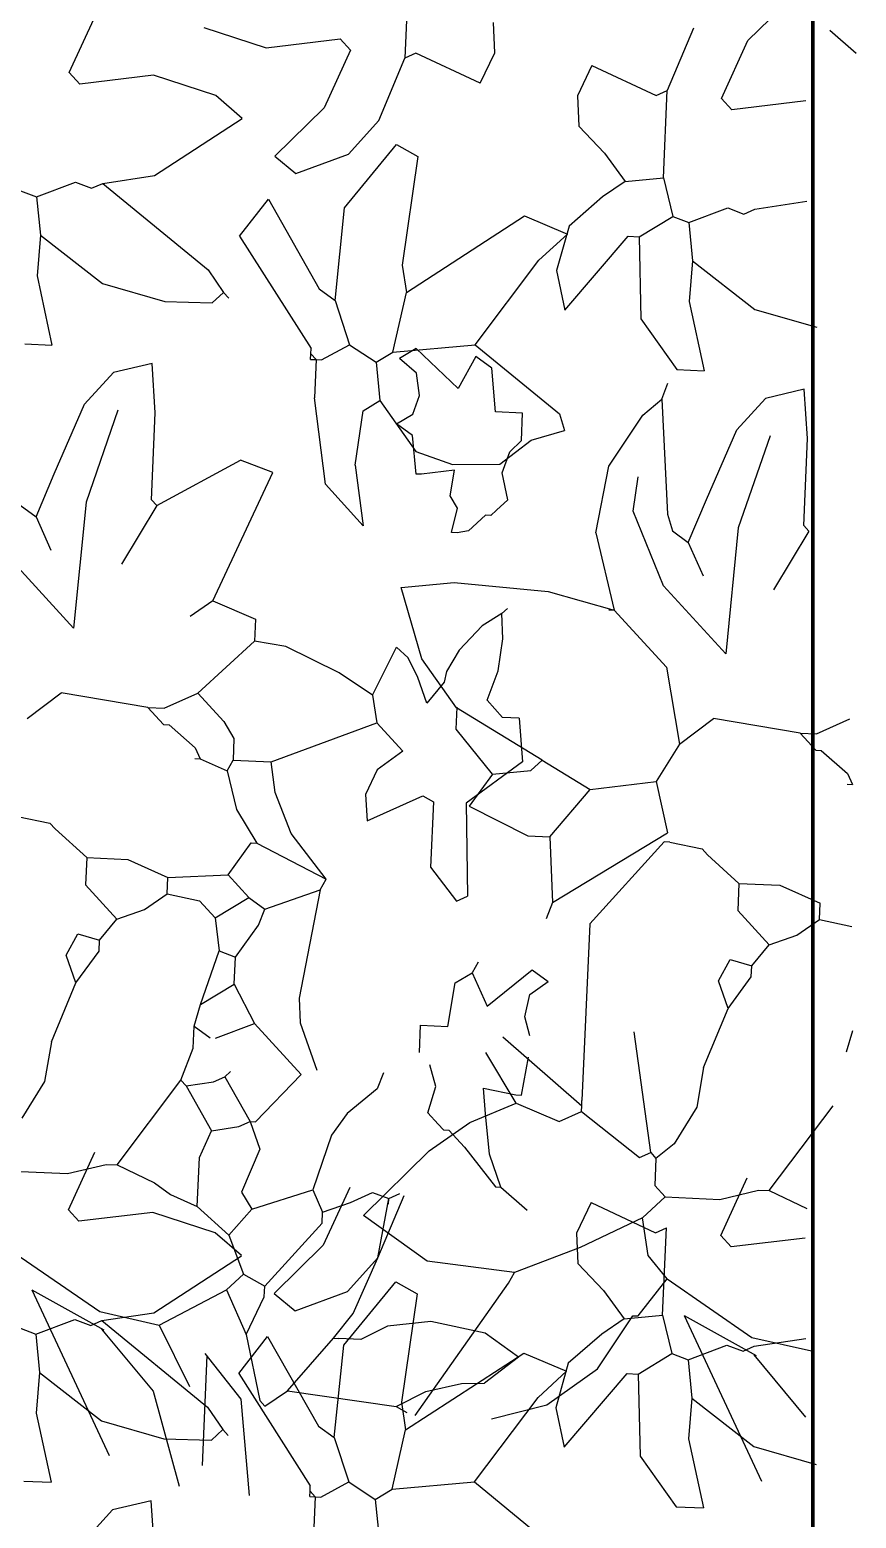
# Model space of a CAD drawing. Header units: inches. Extents: x 2013 to 15569, y -2551 to 2524.
# Drawn here: x 5213.3 to 5261.6, y 812.6 to 899.5 of the extents above; entities that cross this region are included whole.
import ezdxf

# ---------------------------------------------------------------- set-up
doc = ezdxf.new("R2010")
doc.units = ezdxf.units.IN
doc.header["$MEASUREMENT"] = 0
doc.layers.add('A-FLOR-FTPT', color=6, linetype='Continuous', lineweight=70)
doc.layers.add('VERDE_siepe', color=96, linetype='Continuous')

msp = doc.modelspace()

# ---------------------------------------------------------------- linework, layer by layer
at = {"layer": 'A-FLOR-FTPT'}
msp.add_line((5259.046, 704.148), (5259.046, 999.638), dxfattribs=at)
at = {"layer": 'VERDE_siepe'}
for p, q in [((5235.433, 902.975), (5235.211, 897.878)), ((5255.26, 898.899), (5258.136, 901.72)), ((5215.611, 897.03), (5217.155, 900.401)), ((5223.478, 899.666), (5227.116, 898.483)), ((5240.463, 898.194), (5240.387, 899.956)), ((5252.067, 899.625), (5250.544, 895.985)), ((5260.046, 899.508), (5261.583, 898.164)), ((5227.116, 898.483), (5231.43, 899.001)), ((5232.038, 898.335), (5231.43, 899.001)), ((5253.716, 895.528), (5255.26, 898.899)), ((5232.039, 898.335), (5230.495, 894.964)), ((5233.688, 894.239), (5235.211, 897.878)), ((5235.862, 898.169), (5235.211, 897.878)), ((5239.616, 896.408), (5235.862, 898.169)), ((5239.616, 896.408), (5240.463, 898.194)), ((5215.612, 897.03), (5216.22, 896.365)), ((5220.534, 896.882), (5216.22, 896.365)), ((5224.172, 895.699), (5220.534, 896.882)), ((5246.139, 897.455), (5245.292, 895.669)), ((5246.139, 897.455), (5249.893, 895.695)), ((5249.893, 895.695), (5250.544, 895.985)), ((5250.322, 890.888), (5250.544, 895.985)), ((5225.709, 894.356), (5224.172, 895.699)), ((5245.292, 895.669), (5245.368, 893.907)), ((5253.717, 895.528), (5254.325, 894.863)), ((5258.639, 895.38), (5254.325, 894.863)), ((5220.585, 891.017), (5225.71, 894.355)), ((5230.495, 894.964), (5227.619, 892.143)), ((5231.912, 892.264), (5233.688, 894.239)), ((5245.368, 893.907), (5246.873, 892.315)), ((5231.691, 889.124), (5234.725, 892.822)), ((5234.725, 892.822), (5235.971, 892.13)), ((5227.619, 892.143), (5228.851, 891.132)), ((5228.851, 891.132), (5231.912, 892.264)), ((5235.971, 892.13), (5235.057, 885.786)), ((5246.873, 892.315), (5248.078, 890.667)), ((5217.564, 890.561), (5220.585, 891.017)), ((5248.078, 890.667), (5246.762, 889.767)), ((5248.078, 890.667), (5250.322, 890.888)), ((5250.322, 890.888), (5250.862, 888.63)), ((5212.757, 890.132), (5213.699, 889.771)), ((5213.699, 889.771), (5215.97, 890.63)), ((5215.97, 890.63), (5216.912, 890.27)), ((5216.912, 890.27), (5217.564, 890.56)), ((5217.564, 890.56), (5223.728, 885.503)), ((5213.699, 889.771), (5213.92, 887.527)), ((5225.554, 887.477), (5227.244, 889.638)), ((5227.244, 889.638), (5230.208, 884.401)), ((5231.136, 883.722), (5231.691, 889.124)), ((5246.762, 889.767), (5244.807, 888.068)), ((5251.804, 888.269), (5254.075, 889.128)), ((5254.075, 889.128), (5255.017, 888.768)), ((5255.017, 888.768), (5255.669, 889.059)), ((5255.669, 889.059), (5258.69, 889.515)), ((5235.306, 884.178), (5242.205, 888.666)), ((5242.205, 888.666), (5244.712, 887.599)), ((5244.807, 888.068), (5244.079, 885.461)), ((5248.895, 887.439), (5250.862, 888.63)), ((5250.862, 888.63), (5251.804, 888.269)), ((5251.804, 888.269), (5252.025, 886.026)), ((5213.92, 887.527), (5213.727, 885.159)), ((5213.92, 887.527), (5217.546, 884.7)), ((5225.554, 887.477), (5229.736, 880.911)), ((5243.05, 886.076), (5244.712, 887.599)), ((5244.559, 883.159), (5248.257, 887.466)), ((5248.257, 887.466), (5248.895, 887.439)), ((5248.895, 887.439), (5249.005, 882.646)), ((5223.728, 885.503), (5224.628, 884.188)), ((5235.057, 885.786), (5235.306, 884.178)), ((5239.322, 881.13), (5243.05, 886.076)), ((5244.079, 885.461), (5244.559, 883.159)), ((5252.025, 886.025), (5251.832, 883.657)), ((5252.025, 886.025), (5255.651, 883.198)), ((5213.727, 885.159), (5214.598, 881.113)), ((5217.546, 884.7), (5221.186, 883.661)), ((5223.963, 883.578), (5224.628, 884.188)), ((5224.628, 884.188), (5224.932, 883.856)), ((5230.208, 884.401), (5231.136, 883.722)), ((5231.136, 883.722), (5231.981, 881.132)), ((5234.515, 880.702), (5235.306, 884.178)), ((5221.186, 883.661), (5223.963, 883.578)), ((5251.832, 883.657), (5252.703, 879.611)), ((5255.651, 883.198), (5259.291, 882.16)), ((5249.005, 882.646), (5251.11, 879.681)), ((5213.005, 881.183), (5214.598, 881.113)), ((5230.346, 880.245), (5231.981, 881.132)), ((5231.981, 881.132), (5233.532, 880.106)), ((5234.515, 880.702), (5239.322, 881.13)), ((5239.322, 881.13), (5244.254, 877.085)), ((5229.709, 880.273), (5229.722, 880.591)), ((5229.709, 880.273), (5230.028, 880.259)), ((5229.722, 880.591), (5229.736, 880.911)), ((5229.722, 880.591), (5230.028, 880.259)), ((5230.028, 880.259), (5229.931, 878.029)), ((5230.028, 880.259), (5230.346, 880.245)), ((5233.532, 880.106), (5234.515, 880.702)), ((5235.876, 880.917), (5234.892, 880.323)), ((5235.898, 879.47), (5234.892, 880.323)), ((5238.328, 878.576), (5235.876, 880.917)), ((5239.367, 880.446), (5238.328, 878.576)), ((5240.295, 879.767), (5239.367, 880.446)), ((5216.507, 877.657), (5218.183, 879.499)), ((5220.442, 880.038), (5218.183, 879.499)), ((5220.635, 877.157), (5220.442, 880.038)), ((5233.532, 880.106), (5233.754, 877.862)), ((5236.069, 878.154), (5235.898, 879.47)), ((5240.502, 877.205), (5240.295, 879.767)), ((5251.11, 879.681), (5252.703, 879.611)), ((5250.221, 877.942), (5250.581, 878.884)), ((5258.547, 878.536), (5256.288, 877.997)), ((5258.74, 875.655), (5258.547, 878.536)), ((5214.733, 873.584), (5216.507, 877.657)), ((5230.574, 872.981), (5229.931, 878.029)), ((5232.77, 877.267), (5233.754, 877.862)), ((5233.754, 877.862), (5235.859, 874.898)), ((5235.68, 877.081), (5236.069, 878.154)), ((5249.111, 877.023), (5250.221, 877.942)), ((5250.221, 877.942), (5250.567, 871.223)), ((5254.612, 876.155), (5256.288, 877.997)), ((5218.453, 877.306), (5216.586, 871.933)), ((5220.413, 872.06), (5220.635, 877.157)), ((5232.312, 874.095), (5232.77, 877.267)), ((5234.726, 876.499), (5235.68, 877.081)), ((5242.095, 877.136), (5240.502, 877.205)), ((5242.026, 875.542), (5242.095, 877.136)), ((5244.254, 877.085), (5244.531, 876.115)), ((5247.138, 874.031), (5249.111, 877.023)), ((5235.654, 875.82), (5234.726, 876.499)), ((5242.591, 875.562), (5244.531, 876.115)), ((5252.838, 872.082), (5254.612, 876.155)), ((5235.875, 873.576), (5235.654, 875.82)), ((5240.76, 874.15), (5242.591, 875.562)), ((5241.353, 874.87), (5242.026, 875.542)), ((5256.558, 875.804), (5254.691, 870.431)), ((5258.518, 870.558), (5258.74, 875.655)), ((5220.717, 871.727), (5225.621, 874.387)), ((5227.505, 873.666), (5225.621, 874.387)), ((5235.859, 874.898), (5237.995, 874.124)), ((5237.995, 874.124), (5240.76, 874.15)), ((5240.899, 873.636), (5241.353, 874.87)), ((5213.667, 871.077), (5214.733, 873.584)), ((5223.986, 866.158), (5227.505, 873.666)), ((5232.312, 874.095), (5232.771, 870.54)), ((5236.194, 873.562), (5235.875, 873.576)), ((5238.119, 873.797), (5236.194, 873.562)), ((5237.87, 872.295), (5238.119, 873.797)), ((5241.236, 872.065), (5240.899, 873.636)), ((5246.369, 870.13), (5247.138, 874.031)), ((5248.543, 871.413), (5248.835, 873.413)), ((5232.771, 870.54), (5230.574, 872.981)), ((5212.738, 871.755), (5213.667, 871.077)), ((5216.586, 871.933), (5215.857, 864.561)), ((5220.717, 871.727), (5218.653, 868.306)), ((5220.717, 871.727), (5220.413, 872.06)), ((5238.283, 871.585), (5237.87, 872.295)), ((5237.941, 870.157), (5238.283, 871.585)), ((5240.57, 871.456), (5241.236, 872.065)), ((5251.772, 869.575), (5252.838, 872.082)), ((5213.667, 871.077), (5214.539, 869.124)), ((5239.92, 871.165), (5238.922, 870.251)), ((5240.238, 871.151), (5239.92, 871.165)), ((5240.57, 871.456), (5240.238, 871.151)), ((5250.326, 867.049), (5248.543, 871.413)), ((5250.567, 871.223), (5250.844, 870.254)), ((5238.261, 870.144), (5237.941, 870.157)), ((5238.922, 870.251), (5238.261, 870.144)), ((5246.369, 870.13), (5247.449, 865.613)), ((5250.844, 870.254), (5251.772, 869.575)), ((5254.691, 870.431), (5253.962, 863.06)), ((5258.822, 870.226), (5256.758, 866.804)), ((5258.822, 870.226), (5258.518, 870.558)), ((5251.772, 869.575), (5252.644, 867.622)), ((5215.857, 864.561), (5212.221, 868.551)), ((5235.004, 866.938), (5238.089, 867.243)), ((5238.089, 867.243), (5243.594, 866.71)), ((5236.205, 862.781), (5235.004, 866.938)), ((5243.594, 866.71), (5247.449, 865.613)), ((5253.962, 863.06), (5250.326, 867.049)), ((5223.986, 866.158), (5222.67, 865.258)), ((5223.986, 866.158), (5226.494, 865.091)), ((5240.872, 865.422), (5241.205, 865.726)), ((5247.449, 865.613), (5247.13, 865.627)), ((5247.449, 865.613), (5250.496, 862.289)), ((5226.494, 865.091), (5226.438, 863.817)), ((5239.734, 864.696), (5238.383, 863.289)), ((5240.873, 865.422), (5239.734, 864.696)), ((5240.929, 863.94), (5240.873, 865.422)), ((5223.112, 860.769), (5226.438, 863.817)), ((5228.256, 863.496), (5226.438, 863.817)), ((5240.664, 862.075), (5240.929, 863.94)), ((5231.383, 861.952), (5228.256, 863.496)), ((5233.322, 860.644), (5234.721, 863.456)), ((5235.414, 862.832), (5234.721, 863.456)), ((5235.979, 861.693), (5235.414, 862.832)), ((5238.383, 863.289), (5237.652, 862.031)), ((5238.23, 859.908), (5236.205, 862.781)), ((5237.652, 862.031), (5237.505, 861.419)), ((5240.013, 860.352), (5240.664, 862.075)), ((5250.496, 862.289), (5251.258, 857.786)), ((5233.322, 860.644), (5231.383, 861.952)), ((5236.494, 860.186), (5235.979, 861.693)), ((5237.505, 861.419), (5236.494, 860.186)), ((5213.153, 859.288), (5215.134, 860.798)), ((5220.203, 859.938), (5215.134, 860.798)), ((5221.159, 859.897), (5223.112, 860.769)), ((5223.112, 860.769), (5224.636, 859.107)), ((5233.322, 860.644), (5233.571, 859.037)), ((5240.927, 859.355), (5240.013, 860.352)), ((5220.203, 859.938), (5221.117, 858.941)), ((5220.203, 859.938), (5221.159, 859.897)), ((5238.208, 858.675), (5238.264, 859.949)), ((5243.237, 856.859), (5238.23, 859.908)), ((5241.883, 859.313), (5240.927, 859.355)), ((5221.117, 858.941), (5221.437, 858.927)), ((5221.437, 858.927), (5222.973, 857.583)), ((5224.636, 859.107), (5225.232, 858.124)), ((5227.406, 856.751), (5233.571, 859.037)), ((5233.571, 859.037), (5235.095, 857.374)), ((5240.328, 856.029), (5238.208, 858.675)), ((5241.883, 859.313), (5242.09, 856.75)), ((5251.258, 857.786), (5253.239, 859.296)), ((5258.308, 858.436), (5253.239, 859.296)), ((5259.264, 858.395), (5261.217, 859.267)), ((5225.232, 858.124), (5225.177, 856.849)), ((5251.258, 857.786), (5249.886, 855.612)), ((5258.308, 858.436), (5259.222, 857.439)), ((5258.308, 858.436), (5259.264, 858.395)), ((5222.946, 856.946), (5223.265, 856.932)), ((5222.973, 857.583), (5223.265, 856.932)), ((5223.265, 856.932), (5224.83, 856.226)), ((5224.83, 856.226), (5225.177, 856.849)), ((5225.177, 856.849), (5227.406, 856.751)), ((5227.639, 854.962), (5227.406, 856.751)), ((5235.095, 857.374), (5233.593, 856.286)), ((5242.09, 856.75), (5238.793, 854.34)), ((5242.572, 856.25), (5243.237, 856.859)), ((5243.237, 856.859), (5246.035, 855.141)), ((5259.222, 857.439), (5259.542, 857.425)), ((5259.542, 857.425), (5261.078, 856.082)), ((5224.83, 856.226), (5225.37, 853.967)), ((5233.593, 856.286), (5232.916, 854.849)), ((5240.328, 856.029), (5238.97, 854.173)), ((5240.328, 856.029), (5242.572, 856.25)), ((5261.078, 856.082), (5261.37, 855.43)), ((5243.679, 852.371), (5246.035, 855.141)), ((5246.035, 855.141), (5249.886, 855.612)), ((5249.886, 855.612), (5250.565, 852.613)), ((5261.051, 855.444), (5261.37, 855.43)), ((5228.579, 852.576), (5227.639, 854.962)), ((5232.916, 854.849), (5233.002, 853.316)), ((5233.002, 853.316), (5236.258, 854.77)), ((5236.258, 854.77), (5236.881, 854.423)), ((5236.881, 854.423), (5236.715, 850.6)), ((5238.793, 854.34), (5238.875, 848.91)), ((5238.97, 854.173), (5242.405, 852.426)), ((5212.584, 853.567), (5214.482, 853.165)), ((5225.37, 853.967), (5226.561, 852)), ((5214.482, 853.165), (5214.786, 852.833)), ((5214.786, 852.833), (5216.629, 851.157)), ((5230.62, 849.908), (5228.579, 852.576)), ((5242.405, 852.426), (5243.679, 852.371)), ((5243.832, 848.534), (5250.565, 852.613)), ((5224.885, 850.158), (5226.242, 852.014)), ((5226.242, 852.014), (5226.561, 852)), ((5226.561, 852), (5230.62, 849.908)), ((5243.679, 852.371), (5243.832, 848.534)), ((5250.37, 852.079), (5246.012, 847.289)), ((5250.689, 852.065), (5250.37, 852.079)), ((5250.689, 852.065), (5252.587, 851.664)), ((5252.587, 851.664), (5252.891, 851.331)), ((5216.629, 851.157), (5216.559, 849.563)), ((5216.629, 851.157), (5219.022, 851.058)), ((5219.022, 851.058), (5221.366, 849.992)), ((5252.891, 851.331), (5254.734, 849.655)), ((5221.324, 849.037), (5221.366, 849.992)), ((5221.366, 849.992), (5224.885, 850.158)), ((5224.885, 850.158), (5226.103, 848.828)), ((5230.273, 849.285), (5230.62, 849.908)), ((5236.715, 850.6), (5238.225, 848.619)), ((5216.559, 849.563), (5218.387, 847.568)), ((5220.008, 848.136), (5221.324, 849.037)), ((5221.324, 849.037), (5223.222, 848.635)), ((5227.031, 848.149), (5230.273, 849.285)), ((5230.273, 849.285), (5229.039, 842.954)), ((5238.225, 848.619), (5238.875, 848.91)), ((5254.734, 849.655), (5254.664, 848.061)), ((5254.734, 849.655), (5257.127, 849.556)), ((5257.127, 849.556), (5259.471, 848.491)), ((5218.387, 847.568), (5220.008, 848.136)), ((5223.222, 848.635), (5224.136, 847.637)), ((5224.136, 847.637), (5226.103, 848.828)), ((5226.103, 848.828), (5227.031, 848.149)), ((5226.671, 847.207), (5227.031, 848.149)), ((5243.832, 848.534), (5243.471, 847.592)), ((5254.664, 848.061), (5256.492, 846.066)), ((5259.429, 847.535), (5259.471, 848.491)), ((5217.376, 846.336), (5218.387, 847.568)), ((5224.136, 847.637), (5224.371, 845.712)), ((5225.313, 845.351), (5226.671, 847.207)), ((5246.012, 847.289), (5245.562, 836.967)), ((5258.114, 846.634), (5259.429, 847.535)), ((5259.429, 847.535), (5261.327, 847.133)), ((5215.423, 845.463), (5216.116, 846.71)), ((5216.116, 846.71), (5217.376, 846.336)), ((5217.348, 845.698), (5217.376, 846.336)), ((5256.492, 846.066), (5258.114, 846.634)), ((5215.991, 843.842), (5215.423, 845.463)), ((5215.991, 843.842), (5217.348, 845.698)), ((5223.276, 842.567), (5224.371, 845.712)), ((5224.371, 845.712), (5225.313, 845.351)), ((5255.481, 844.834), (5256.492, 846.066)), ((5225.244, 843.759), (5225.313, 845.351)), ((5239.488, 845.053), (5239.141, 844.429)), ((5240.014, 842.476), (5242.66, 844.595)), ((5242.66, 844.595), (5243.588, 843.916)), ((5253.528, 843.961), (5254.221, 845.208)), ((5254.221, 845.208), (5255.481, 844.834)), ((5255.453, 844.196), (5255.481, 844.834)), ((5214.563, 840.394), (5215.991, 843.842)), ((5223.276, 842.567), (5225.244, 843.759)), ((5225.244, 843.759), (5226.421, 841.472)), ((5237.728, 841.299), (5238.158, 843.833)), ((5238.158, 843.833), (5239.141, 844.429)), ((5239.141, 844.429), (5240.014, 842.476)), ((5242.512, 843.155), (5243.588, 843.916)), ((5254.096, 842.34), (5253.528, 843.961)), ((5254.096, 842.34), (5255.453, 844.196)), ((5229.039, 842.954), (5229.098, 841.504)), ((5242.227, 841.859), (5242.512, 843.155)), ((5222.903, 841.307), (5223.276, 842.567)), ((5252.668, 838.892), (5254.096, 842.34)), ((5222.847, 840.033), (5222.903, 841.307)), ((5222.903, 841.307), (5223.831, 840.627)), ((5224.149, 840.614), (5226.421, 841.472)), ((5226.421, 841.472), (5229.164, 838.48)), ((5229.098, 841.504), (5230.062, 838.736)), ((5236.065, 839.775), (5236.135, 841.369)), ((5236.135, 841.369), (5237.728, 841.299)), ((5242.522, 840.755), (5242.227, 841.859)), ((5214.563, 840.394), (5214.157, 838.077)), ((5240.935, 840.68), (5245.548, 836.648)), ((5249.578, 833.919), (5248.61, 840.984)), ((5261.008, 839.805), (5261.381, 841.065)), ((5222.126, 838.149), (5222.847, 840.033)), ((5241.725, 836.815), (5239.938, 839.766)), ((5242.022, 837.281), (5242.438, 839.497)), ((5225.021, 838.66), (5224.689, 838.356)), ((5226.49, 835.723), (5229.164, 838.48)), ((5233.957, 838.591), (5233.596, 837.649)), ((5237.022, 837.778), (5236.677, 839.047)), ((5252.668, 838.892), (5252.262, 836.575)), ((5214.157, 838.077), (5212.835, 835.936)), ((5218.4, 833.203), (5222.126, 838.149)), ((5222.126, 838.149), (5222.431, 837.816)), ((5222.431, 837.816), (5224.038, 838.065)), ((5222.431, 837.816), (5223.913, 835.198)), ((5224.038, 838.065), (5224.689, 838.356)), ((5224.689, 838.356), (5226.171, 835.737)), ((5233.596, 837.649), (5231.837, 836.204)), ((5236.55, 836.242), (5237.022, 837.778)), ((5239.805, 837.697), (5241.703, 837.295)), ((5239.923, 836.179), (5239.805, 837.697)), ((5239.016, 835.687), (5241.725, 836.815)), ((5241.703, 837.295), (5242.022, 837.281)), ((5241.725, 836.815), (5244.232, 835.748)), ((5245.548, 836.648), (5245.562, 836.967)), ((5231.837, 836.204), (5230.925, 834.935)), ((5237.16, 835.578), (5236.55, 836.242)), ((5240.163, 833.824), (5239.923, 836.179)), ((5244.232, 835.748), (5245.534, 836.33)), ((5245.534, 836.33), (5245.548, 836.648)), ((5245.534, 836.33), (5248.928, 833.628)), ((5252.262, 836.575), (5250.94, 834.434)), ((5256.505, 831.701), (5260.231, 836.647)), ((5223.207, 833.632), (5223.913, 835.198)), ((5223.913, 835.198), (5225.52, 835.447)), ((5225.52, 835.447), (5226.171, 835.737)), ((5226.171, 835.737), (5226.49, 835.723)), ((5226.171, 835.737), (5226.739, 834.117)), ((5236.641, 834.032), (5239.016, 835.687)), ((5237.16, 835.578), (5237.464, 835.245)), ((5237.464, 835.245), (5237.782, 835.231)), ((5237.782, 835.231), (5238.697, 834.234)), ((5230.925, 834.935), (5229.828, 831.747)), ((5238.697, 834.234), (5240.511, 831.92)), ((5250.94, 834.434), (5249.884, 833.586)), ((5215.565, 830.574), (5217.109, 833.945)), ((5223.082, 830.765), (5223.207, 833.632)), ((5226.739, 834.117), (5225.672, 831.61)), ((5232.79, 830.242), (5236.641, 834.032)), ((5240.83, 831.906), (5240.163, 833.824)), ((5248.928, 833.628), (5249.578, 833.919)), ((5249.578, 833.919), (5249.884, 833.586)), ((5249.884, 833.586), (5249.814, 831.993)), ((5212.318, 832.831), (5215.505, 832.692)), ((5215.505, 832.692), (5217.762, 833.231)), ((5217.762, 833.231), (5218.4, 833.203)), ((5218.4, 833.203), (5220.588, 832.15)), ((5253.67, 829.072), (5255.214, 832.443)), ((5220.588, 832.15), (5221.516, 831.472)), ((5225.672, 831.61), (5226.267, 830.626)), ((5226.267, 830.626), (5229.828, 831.747)), ((5229.828, 831.747), (5230.409, 830.445)), ((5231.992, 831.879), (5230.448, 828.508)), ((5232.03, 831.013), (5233.332, 831.595)), ((5233.332, 831.595), (5234.274, 831.235)), ((5234.274, 831.235), (5234.925, 831.525)), ((5240.511, 831.92), (5240.83, 831.906)), ((5240.83, 831.906), (5242.367, 830.563)), ((5249.814, 831.993), (5250.423, 831.329)), ((5253.61, 831.19), (5255.867, 831.729)), ((5255.867, 831.729), (5256.505, 831.701)), ((5256.505, 831.701), (5258.693, 830.648)), ((5221.516, 831.472), (5223.082, 830.765)), ((5223.082, 830.765), (5224.924, 829.088)), ((5230.409, 830.445), (5232.03, 831.013)), ((5233.641, 827.782), (5235.164, 831.422)), ((5233.641, 827.782), (5234.274, 831.235)), ((5234.26, 830.916), (5234.274, 831.235)), ((5246.093, 830.999), (5245.245, 829.213)), ((5246.093, 830.999), (5249.847, 829.239)), ((5249.093, 830.109), (5250.423, 831.329)), ((5250.423, 831.329), (5253.61, 831.19)), ((5215.565, 830.574), (5216.174, 829.909)), ((5220.487, 830.426), (5216.174, 829.909)), ((5224.125, 829.243), (5220.487, 830.426)), ((5224.924, 829.088), (5226.267, 830.626)), ((5227.029, 826.123), (5230.381, 829.808)), ((5230.381, 829.808), (5230.409, 830.445)), ((5236.513, 827.587), (5232.79, 830.242)), ((5249.093, 830.109), (5245.454, 828.37)), ((5249.427, 827.904), (5249.093, 830.109)), ((5225.662, 827.9), (5224.125, 829.243)), ((5224.924, 829.088), (5225.782, 826.817)), ((5245.245, 829.213), (5245.321, 827.451)), ((5249.847, 829.239), (5250.497, 829.529)), ((5250.275, 824.432), (5250.497, 829.529)), ((5253.67, 829.072), (5254.279, 828.407)), ((5258.592, 828.924), (5254.279, 828.407)), ((5212.429, 828.038), (5217.387, 824.629)), ((5230.448, 828.508), (5227.572, 825.687)), ((5245.454, 828.37), (5241.612, 826.925)), ((5220.539, 824.561), (5225.663, 827.899)), ((5231.866, 825.808), (5233.641, 827.782)), ((5232.185, 824.52), (5233.641, 827.782)), ((5241.612, 826.925), (5236.513, 827.587)), ((5245.321, 827.451), (5246.826, 825.859)), ((5250.534, 826.536), (5249.427, 827.904)), ((5224.785, 825.902), (5225.782, 826.817)), ((5225.782, 826.817), (5227.029, 826.123)), ((5231.644, 822.668), (5234.678, 826.366)), ((5234.678, 826.366), (5235.925, 825.674)), ((5235.822, 818.559), (5241.266, 826.301)), ((5241.266, 826.301), (5241.612, 826.925)), ((5248.843, 824.374), (5250.534, 826.536)), ((5250.534, 826.536), (5255.492, 823.127)), ((5217.645, 823.551), (5213.45, 825.883)), ((5217.963, 816.195), (5213.45, 825.883)), ((5220.864, 823.839), (5224.785, 825.902)), ((5224.785, 825.902), (5225.948, 823.298)), ((5225.948, 823.298), (5227.001, 825.487)), ((5227.001, 825.487), (5227.029, 826.123)), ((5227.572, 825.687), (5228.805, 824.676)), ((5228.805, 824.676), (5231.866, 825.808)), ((5235.925, 825.674), (5235.01, 819.33)), ((5246.826, 825.859), (5248.031, 824.211)), ((5217.387, 824.629), (5220.864, 823.839)), ((5217.517, 824.104), (5220.539, 824.561)), ((5213.652, 823.315), (5215.924, 824.174)), ((5215.924, 824.174), (5216.865, 823.814)), ((5216.865, 823.814), (5217.517, 824.104)), ((5217.517, 824.104), (5223.681, 819.047)), ((5220.864, 823.839), (5222.623, 820.251)), ((5231.045, 823.075), (5232.185, 824.52)), ((5234.209, 823.777), (5232.639, 823.006)), ((5236.734, 824.049), (5234.209, 823.777)), ((5239.904, 823.365), (5236.734, 824.049)), ((5246.474, 821.286), (5248.525, 824.388)), ((5248.031, 824.211), (5246.715, 823.311)), ((5248.031, 824.211), (5250.275, 824.432)), ((5248.525, 824.388), (5248.843, 824.374)), ((5250.275, 824.432), (5250.815, 822.174)), ((5255.75, 822.049), (5251.555, 824.381)), ((5256.068, 814.694), (5251.555, 824.381)), ((5212.71, 823.676), (5213.652, 823.315)), ((5213.652, 823.315), (5213.873, 821.071)), ((5217.492, 823.613), (5220.519, 819.973)), ((5225.508, 821.02), (5227.197, 823.182)), ((5225.948, 823.298), (5226.737, 819.433)), ((5227.197, 823.182), (5230.162, 817.945)), ((5228.358, 820.001), (5231.045, 823.075)), ((5231.045, 823.075), (5231.365, 823.062)), ((5232.639, 823.006), (5231.365, 823.062)), ((5241.851, 821.966), (5239.904, 823.365)), ((5246.715, 823.311), (5244.76, 821.612)), ((5255.492, 823.127), (5258.969, 822.337)), ((5255.622, 822.602), (5258.644, 823.059)), ((5223.646, 822.074), (5223.365, 815.64)), ((5225.645, 819.515), (5223.556, 822.179)), ((5231.09, 817.266), (5231.644, 822.668)), ((5235.259, 817.722), (5242.158, 822.21)), ((5241.851, 821.966), (5239.87, 820.457)), ((5242.158, 822.21), (5244.666, 821.143)), ((5248.848, 820.982), (5250.815, 822.174)), ((5250.815, 822.174), (5251.757, 821.813)), ((5251.757, 821.813), (5254.029, 822.672)), ((5254.029, 822.672), (5254.971, 822.312)), ((5254.971, 822.312), (5255.622, 822.602)), ((5255.597, 822.111), (5258.624, 818.471)), ((5243.003, 819.62), (5244.666, 821.143)), ((5243.51, 819.181), (5246.474, 821.286)), ((5244.76, 821.612), (5244.032, 819.005)), ((5251.757, 821.813), (5251.978, 819.569)), ((5213.873, 821.071), (5213.68, 818.703)), ((5213.873, 821.071), (5217.499, 818.243)), ((5225.508, 821.02), (5229.69, 814.454)), ((5236.442, 819.971), (5238.519, 820.426)), ((5238.519, 820.426), (5239.87, 820.457)), ((5244.512, 816.703), (5248.21, 821.01)), ((5248.21, 821.01), (5248.848, 820.982)), ((5248.848, 820.982), (5248.958, 816.19)), ((5220.519, 819.973), (5222.035, 814.422)), ((5226.134, 813.88), (5225.645, 819.515)), ((5226.737, 819.433), (5227.041, 819.101)), ((5227.041, 819.101), (5228.358, 820.001)), ((5228.358, 820.001), (5234.702, 819.086)), ((5234.702, 819.086), (5236.442, 819.971)), ((5239.276, 814.674), (5243.003, 819.62)), ((5251.978, 819.569), (5251.785, 817.201)), ((5251.978, 819.569), (5255.604, 816.742)), ((5213.68, 818.703), (5214.551, 814.657)), ((5223.681, 819.047), (5224.581, 817.732)), ((5234.702, 819.086), (5235.325, 818.739)), ((5235.01, 819.33), (5235.259, 817.722)), ((5240.281, 818.364), (5243.51, 819.181)), ((5244.032, 819.005), (5244.512, 816.703)), ((5217.499, 818.243), (5221.139, 817.205)), ((5223.916, 817.122), (5224.581, 817.732)), ((5224.581, 817.732), (5224.886, 817.399)), ((5230.162, 817.945), (5231.09, 817.266)), ((5234.469, 814.246), (5235.259, 817.722)), ((5221.139, 817.205), (5223.916, 817.122)), ((5231.09, 817.266), (5231.934, 814.675)), ((5251.785, 817.201), (5252.656, 813.155)), ((5255.604, 816.742), (5259.244, 815.703)), ((5248.958, 816.19), (5251.064, 813.225)), ((5212.959, 814.727), (5214.551, 814.657)), ((5229.662, 813.817), (5229.676, 814.135)), ((5229.676, 814.135), (5229.69, 814.454)), ((5229.676, 814.135), (5229.981, 813.803)), ((5230.299, 813.789), (5231.934, 814.675)), ((5231.934, 814.675), (5233.485, 813.65)), ((5233.485, 813.65), (5234.469, 814.246)), ((5234.469, 814.246), (5239.276, 814.674)), ((5239.276, 814.674), (5244.207, 810.629)), ((5220.395, 813.582), (5218.136, 813.043)), ((5220.588, 810.701), (5220.395, 813.582)), ((5229.662, 813.817), (5229.981, 813.803)), ((5229.981, 813.803), (5229.884, 811.573)), ((5229.981, 813.803), (5230.299, 813.789)), ((5233.485, 813.65), (5233.707, 811.406)), ((5216.461, 811.201), (5218.136, 813.043)), ((5251.064, 813.225), (5252.656, 813.155))]:
    msp.add_line(p, q, dxfattribs=at)
msp.add_arc((5246.012, 847.289), 0.0000399, 137.3475, 177.15048, dxfattribs=at)

doc.saveas('drawing.dxf')
